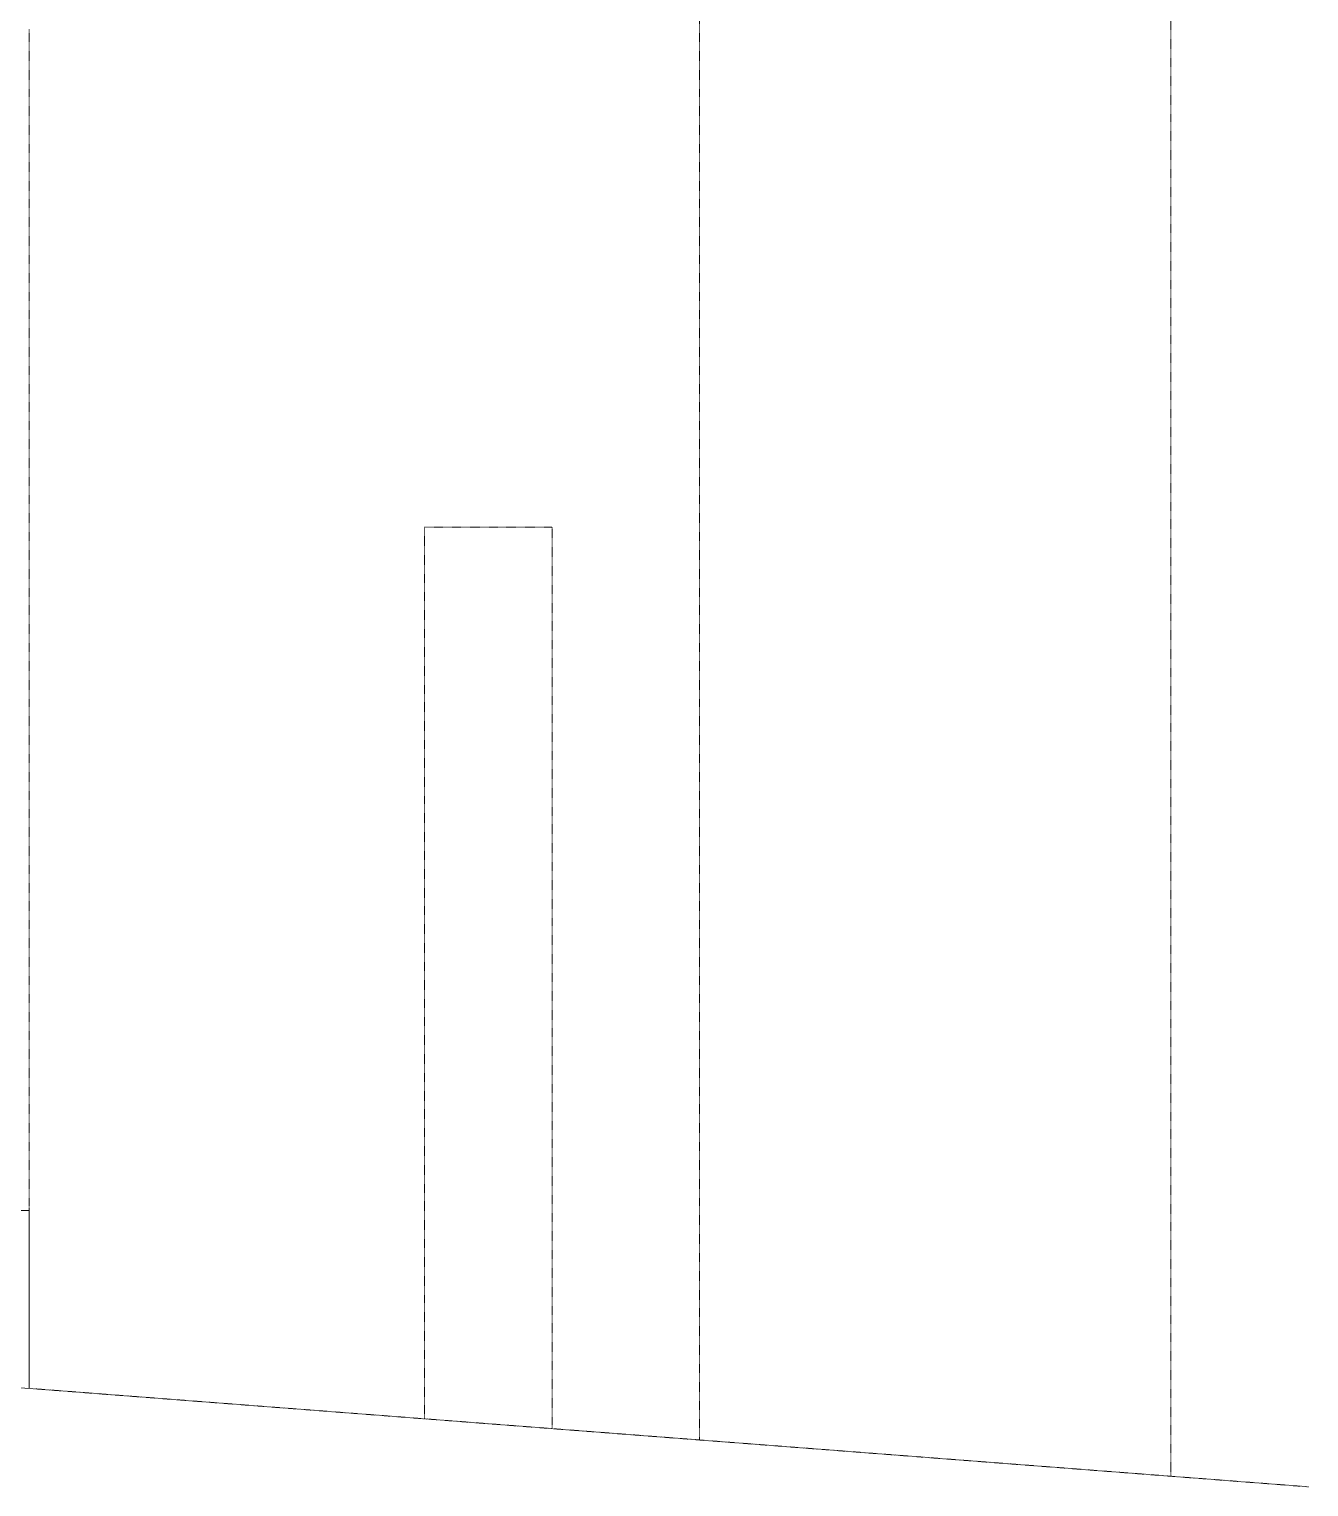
# Model space of a CAD drawing. Header units: inches. Extents: x 1191 to 4278, y -4365 to 1348.
# Drawn here: x 3991.5 to 4252.1, y -453.6 to -156.8 of the extents above; entities that cross this region are included whole.
import ezdxf

# ---------------------------------------------------------------- set-up
doc = ezdxf.new("R2010")
doc.units = ezdxf.units.IN
doc.header["$MEASUREMENT"] = 0
doc.linetypes.add('NBK_Hidden', pattern=[0.125, 0.083333, -0.041667])
doc.layers.add('!Linetype_Hidden', color=210, linetype='NBK_Hidden', lineweight=9)

# ---------------------------------------------------------------- blocks, each defined once
blk = doc.blocks.new('A$C5F5DB627')
for p, q in [((2728.26, 353.75), (2728.26, 43.15)), ((2824.26, 35.76), (2824.26, 353.75)), ((2591.75, 53.65), (2591.75, 330.4)), ((2672.26, 229), (2698.26, 229)), ((2672.26, 229), (2672.26, 47.46)), ((2698.26, 45.46), (2698.26, 229))]:
    blk.add_line(p, q)
at = {"linetype": 'Continuous'}
blk.add_lwpolyline([(2591.75, 90.21), (2591.75, 53.65), (1932, 104.4), (1596, 128.4), (1260, 152.4), (924, 176.4), (588, 206.34), (588, 209.9), (924, 209.9), (924, 185.9), (1260, 185.9), (1260, 161.96), (1596, 161.96), (1596, 137.9), (1691.33, 137.9), (1691.33, 129.53), (1752.09, 129.53), (1752.09, 137.9), (1931.91, 137.9), (1932, 113.9), (2244, 113.9), (2244, 89.9), (2591.75, 89.9)], close=True, dxfattribs=at)
blk.add_lwpolyline([(2591.75, 53.65), (2852.35, 33.6)])

msp = doc.modelspace()

# ---------------------------------------------------------------- block references
at = {"layer": '!Linetype_Hidden'}
msp.add_blockref('A$C5F5DB627', (1399.71, -487.19), dxfattribs=at)

doc.saveas('drawing.dxf')
